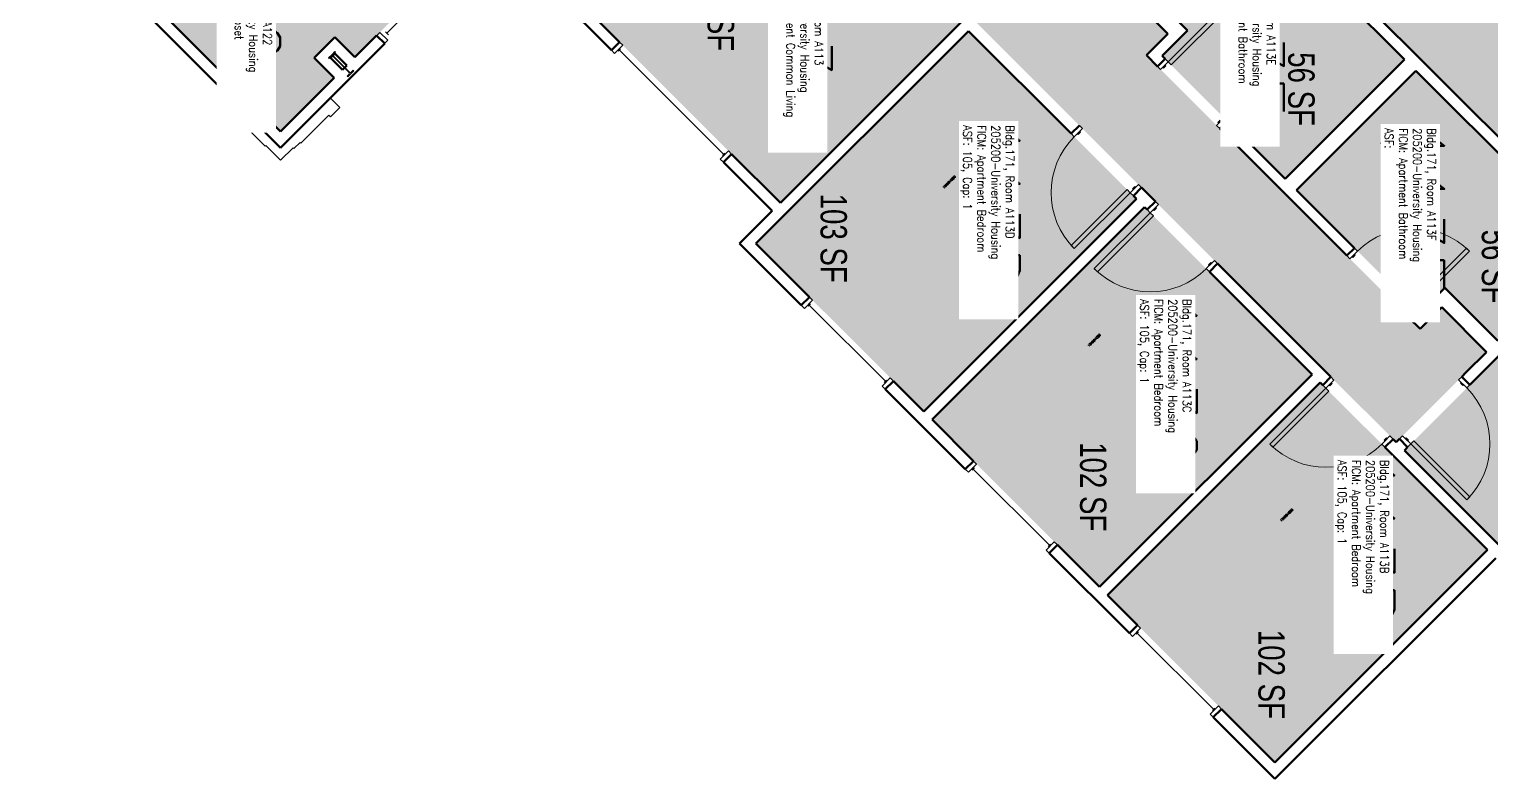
# Model space of a CAD drawing. Header units: inches. Extents: x 88 to 3257, y -489 to 2081.
# Drawn here: x 2000 to 2665, y 1172 to 1513 of the extents above; entities that cross this region are included whole.
import ezdxf
from ezdxf.enums import TextEntityAlignment as Align

# ---------------------------------------------------------------- set-up
doc = ezdxf.new("R2010")
doc.units = ezdxf.units.IN
doc.header["$LTSCALE"] = 48
doc.header["$MEASUREMENT"] = 0
for name, color, linetype in [('A-DOOR', 2, 'Continuous'), ('A-GLAZ', 1, 'Continuous'), ('A-IDEN-RNUM', 7, 'Continuous'), ('A-IDEN-SNUM', 4, 'Continuous'), ('A-IDEN-VNUM', 4, 'Continuous'), ('A-WALL', 5, 'Continuous'), ('AREA-TEXT', 3, 'Continuous'), ('Rooms-Category-Color', 7, 'Continuous'), ('Rooms-College-Color', 7, 'Continuous'), ('Rooms-Department-Color', 7, 'Continuous'), ('Rooms-Division-Color', 7, 'Continuous'), ('Rooms-Information', 7, 'Continuous')]:
    doc.layers.add(name, color=color, linetype=linetype)
doc.styles.add('AREA', font='arial.ttf', dxfattribs={"width": 0.75, "height": 12})
doc.styles.add('ROOMSNUMBER', font='txt.shx', dxfattribs={"height": 0.03})
doc.styles.add('ROOMVNUMBER', font='simplex.shx', dxfattribs={"width": 0.85})
pattern_1 = [(180, (2387.51437, 824.45906), (2e-14, -0.125), [])]

msp = doc.modelspace()

# ---------------------------------------------------------------- hatches: boundary and pattern name
h = msp.add_hatch()
h.set_pattern_fill('ANSI31', color=256, angle=135, style=0)
h.set_pattern_definition(pattern_1)
h.paths.add_polyline_path([(2566.04, 1471.76), (2524.51, 1513.29), (2531.02, 1519.8), (2572.56, 1478.27)], flags=9)
h = msp.add_hatch()
h.set_pattern_fill('ANSI31', color=256, angle=135, style=0)
h.set_pattern_definition(pattern_1)
h.paths.add_polyline_path([(2566.04, 1471.76), (2524.51, 1513.29), (2531.02, 1519.8), (2572.56, 1478.27)], flags=9)
at = {"layer": 'Rooms-Category-Color', "true_color": 0xadadad}
msp.add_hatch(color=253, dxfattribs=at).paths.add_polyline_path([(2825.64, 1314.18), (2822.11, 1310.65), (2545.79, 1586.97), (2528.11, 1569.3), (2469.9, 1627.51), (2487.57, 1645.19), (2362.75, 1770.01), (2309.57, 1770.01), (2293.9, 1754.29), (2241.16, 1807.03), (2325.87, 1891.74), (2551.65, 1665.96), (2569.33, 1683.63), (2627.54, 1625.42), (2613.58, 1611.46), (2609.87, 1607.74), (2722.04, 1495.57), (2800.71, 1574.23), (2844.38, 1530.56), (2767.88, 1454.06), (2846.2, 1375.75), (2846.9, 1375.04), (2844.74, 1372.87), (2864.54, 1353.07), (2825.73, 1314.27)])
at = {"layer": 'Rooms-Category-Color', "true_color": 0x728ef3}
for points in [[(2114.74, 1466.83), (2007.85, 1573.72), (2032.23, 1598.1), (2041.18, 1589.16), (2050.54, 1598.53), (2041.6, 1607.47), (2086.69, 1652.56), (2139.43, 1599.82), (2138.99, 1599.38), (2193.14, 1545.23), (2148.49, 1500.59), (2139.36, 1509.72), (2129.99, 1500.35), (2139.12, 1491.22)], [(2328.64, 1612.67), (2388.14, 1553.17), (2462.47, 1627.51), (2505.69, 1584.29), (2499.36, 1577.96), (2503.08, 1574.24), (2509.41, 1580.57), (2524.4, 1565.58), (2489.48, 1530.67), (2474.49, 1545.66), (2479.03, 1550.2), (2475.32, 1553.91), (2465.65, 1544.25), (2488.07, 1521.83), (2497.88, 1531.64), (2518.21, 1511.31), (2508.4, 1501.5), (2632.87, 1377.03), (2642.68, 1386.84), (2663.01, 1366.51), (2622, 1325.5), (2427.54, 1519.95), (2341.98, 1434.39), (2246.17, 1530.2)], [(2545.79, 1579.55), (2625.79, 1499.55), (2571.52, 1445.28), (2515.56, 1501.24), (2527.05, 1512.73), (2503.01, 1536.77)], [(2427.54, 1512.53), (2330.85, 1415.83), (2407.22, 1339.46), (2503.91, 1436.16)], [(2630.91, 1494.42), (2710.92, 1414.42), (2668.14, 1371.64), (2644.1, 1395.68), (2632.61, 1384.19), (2576.64, 1440.15)], [(2410.93, 1335.75), (2487.03, 1259.65), (2583.73, 1356.34), (2507.62, 1432.45)], [(2714.63, 1410.7), (2798.6, 1326.73), (2709.68, 1237.82), (2625.71, 1321.78)], [(2490.74, 1255.94), (2566.84, 1179.83), (2663.54, 1276.53), (2587.44, 1352.63)]]:
    msp.add_hatch(color=171, dxfattribs=at).paths.add_polyline_path(points)
at = {"layer": 'Rooms-College-Color', "true_color": 0xadadad}
for points in [[(2825.64, 1314.18), (2822.11, 1310.65), (2545.79, 1586.97), (2528.11, 1569.3), (2469.9, 1627.51), (2487.57, 1645.19), (2362.75, 1770.01), (2309.57, 1770.01), (2293.9, 1754.29), (2241.16, 1807.03), (2325.87, 1891.74), (2551.65, 1665.96), (2569.33, 1683.63), (2627.54, 1625.42), (2613.58, 1611.46), (2609.87, 1607.74), (2722.04, 1495.57), (2800.71, 1574.23), (2844.38, 1530.56), (2767.88, 1454.06), (2846.2, 1375.75), (2846.9, 1375.04), (2844.74, 1372.87), (2864.54, 1353.07), (2825.73, 1314.27)], [(2114.74, 1466.83), (2007.85, 1573.72), (2032.23, 1598.1), (2041.18, 1589.16), (2050.54, 1598.53), (2041.6, 1607.47), (2086.69, 1652.56), (2139.43, 1599.82), (2138.99, 1599.38), (2193.14, 1545.23), (2148.49, 1500.59), (2139.36, 1509.72), (2129.99, 1500.35), (2139.12, 1491.22)], [(2328.64, 1612.67), (2388.14, 1553.17), (2462.47, 1627.51), (2505.69, 1584.29), (2499.36, 1577.96), (2503.08, 1574.24), (2509.41, 1580.57), (2524.4, 1565.58), (2489.48, 1530.67), (2474.49, 1545.66), (2479.03, 1550.2), (2475.32, 1553.91), (2465.65, 1544.25), (2488.07, 1521.83), (2497.88, 1531.64), (2518.21, 1511.31), (2508.4, 1501.5), (2632.87, 1377.03), (2642.68, 1386.84), (2663.01, 1366.51), (2622, 1325.5), (2427.54, 1519.95), (2341.98, 1434.39), (2246.17, 1530.2)], [(2545.79, 1579.55), (2625.79, 1499.55), (2571.52, 1445.28), (2515.56, 1501.24), (2527.05, 1512.73), (2503.01, 1536.77)], [(2427.54, 1512.53), (2330.85, 1415.83), (2407.22, 1339.46), (2503.91, 1436.16)], [(2630.91, 1494.42), (2710.92, 1414.42), (2668.14, 1371.64), (2644.1, 1395.68), (2632.61, 1384.19), (2576.64, 1440.15)], [(2410.93, 1335.75), (2487.03, 1259.65), (2583.73, 1356.34), (2507.62, 1432.45)], [(2714.63, 1410.7), (2798.6, 1326.73), (2709.68, 1237.82), (2625.71, 1321.78)], [(2490.74, 1255.94), (2566.84, 1179.83), (2663.54, 1276.53), (2587.44, 1352.63)]]:
    msp.add_hatch(color=253, dxfattribs=at).paths.add_polyline_path(points)
at = {"layer": 'Rooms-Department-Color', "true_color": 0xacacac}
msp.add_hatch(color=253, dxfattribs=at).paths.add_polyline_path([(2825.64, 1314.18), (2822.11, 1310.65), (2545.79, 1586.97), (2528.11, 1569.3), (2469.9, 1627.51), (2487.57, 1645.19), (2362.75, 1770.01), (2309.57, 1770.01), (2293.9, 1754.29), (2241.16, 1807.03), (2325.87, 1891.74), (2551.65, 1665.96), (2569.33, 1683.63), (2627.54, 1625.42), (2613.58, 1611.46), (2609.87, 1607.74), (2722.04, 1495.57), (2800.71, 1574.23), (2844.38, 1530.56), (2767.88, 1454.06), (2846.2, 1375.75), (2846.9, 1375.04), (2844.74, 1372.87), (2864.54, 1353.07), (2825.73, 1314.27)])
at = {"layer": 'Rooms-Department-Color', "true_color": 0x604aed}
for points in [[(2114.74, 1466.83), (2007.85, 1573.72), (2032.23, 1598.1), (2041.18, 1589.16), (2050.54, 1598.53), (2041.6, 1607.47), (2086.69, 1652.56), (2139.43, 1599.82), (2138.99, 1599.38), (2193.14, 1545.23), (2148.49, 1500.59), (2139.36, 1509.72), (2129.99, 1500.35), (2139.12, 1491.22)], [(2328.64, 1612.67), (2388.14, 1553.17), (2462.47, 1627.51), (2505.69, 1584.29), (2499.36, 1577.96), (2503.08, 1574.24), (2509.41, 1580.57), (2524.4, 1565.58), (2489.48, 1530.67), (2474.49, 1545.66), (2479.03, 1550.2), (2475.32, 1553.91), (2465.65, 1544.25), (2488.07, 1521.83), (2497.88, 1531.64), (2518.21, 1511.31), (2508.4, 1501.5), (2632.87, 1377.03), (2642.68, 1386.84), (2663.01, 1366.51), (2622, 1325.5), (2427.54, 1519.95), (2341.98, 1434.39), (2246.17, 1530.2)], [(2545.79, 1579.55), (2625.79, 1499.55), (2571.52, 1445.28), (2515.56, 1501.24), (2527.05, 1512.73), (2503.01, 1536.77)], [(2427.54, 1512.53), (2330.85, 1415.83), (2407.22, 1339.46), (2503.91, 1436.16)], [(2630.91, 1494.42), (2710.92, 1414.42), (2668.14, 1371.64), (2644.1, 1395.68), (2632.61, 1384.19), (2576.64, 1440.15)], [(2410.93, 1335.75), (2487.03, 1259.65), (2583.73, 1356.34), (2507.62, 1432.45)], [(2714.63, 1410.7), (2798.6, 1326.73), (2709.68, 1237.82), (2625.71, 1321.78)], [(2490.74, 1255.94), (2566.84, 1179.83), (2663.54, 1276.53), (2587.44, 1352.63)]]:
    msp.add_hatch(color=173, dxfattribs=at).paths.add_polyline_path(points)
at = {"layer": 'Rooms-Division-Color', "true_color": 0xadadad}
msp.add_hatch(color=253, dxfattribs=at).paths.add_polyline_path([(2825.64, 1314.18), (2822.11, 1310.65), (2545.79, 1586.97), (2528.11, 1569.3), (2469.9, 1627.51), (2487.57, 1645.19), (2362.75, 1770.01), (2309.57, 1770.01), (2293.9, 1754.29), (2241.16, 1807.03), (2325.87, 1891.74), (2551.65, 1665.96), (2569.33, 1683.63), (2627.54, 1625.42), (2613.58, 1611.46), (2609.87, 1607.74), (2722.04, 1495.57), (2800.71, 1574.23), (2844.38, 1530.56), (2767.88, 1454.06), (2846.2, 1375.75), (2846.9, 1375.04), (2844.74, 1372.87), (2864.54, 1353.07), (2825.73, 1314.27)])
at = {"layer": 'Rooms-Division-Color', "true_color": 0x604aed}
for points in [[(2114.74, 1466.83), (2007.85, 1573.72), (2032.23, 1598.1), (2041.18, 1589.16), (2050.54, 1598.53), (2041.6, 1607.47), (2086.69, 1652.56), (2139.43, 1599.82), (2138.99, 1599.38), (2193.14, 1545.23), (2148.49, 1500.59), (2139.36, 1509.72), (2129.99, 1500.35), (2139.12, 1491.22)], [(2328.64, 1612.67), (2388.14, 1553.17), (2462.47, 1627.51), (2505.69, 1584.29), (2499.36, 1577.96), (2503.08, 1574.24), (2509.41, 1580.57), (2524.4, 1565.58), (2489.48, 1530.67), (2474.49, 1545.66), (2479.03, 1550.2), (2475.32, 1553.91), (2465.65, 1544.25), (2488.07, 1521.83), (2497.88, 1531.64), (2518.21, 1511.31), (2508.4, 1501.5), (2632.87, 1377.03), (2642.68, 1386.84), (2663.01, 1366.51), (2622, 1325.5), (2427.54, 1519.95), (2341.98, 1434.39), (2246.17, 1530.2)], [(2545.79, 1579.55), (2625.79, 1499.55), (2571.52, 1445.28), (2515.56, 1501.24), (2527.05, 1512.73), (2503.01, 1536.77)], [(2427.54, 1512.53), (2330.85, 1415.83), (2407.22, 1339.46), (2503.91, 1436.16)], [(2630.91, 1494.42), (2710.92, 1414.42), (2668.14, 1371.64), (2644.1, 1395.68), (2632.61, 1384.19), (2576.64, 1440.15)], [(2410.93, 1335.75), (2487.03, 1259.65), (2583.73, 1356.34), (2507.62, 1432.45)], [(2714.63, 1410.7), (2798.6, 1326.73), (2709.68, 1237.82), (2625.71, 1321.78)], [(2490.74, 1255.94), (2566.84, 1179.83), (2663.54, 1276.53), (2587.44, 1352.63)]]:
    msp.add_hatch(color=173, dxfattribs=at).paths.add_polyline_path(points)

# ---------------------------------------------------------------- linework, layer by layer
at = {"layer": 'A-DOOR'}
for p, q in [((2137.95, 1501.76), (2139.37, 1503.19)), ((2137.95, 1501.76), (2139.37, 1503.19)), ((2139.37, 1503.19), (2139.67, 1502.88)), ((2139.37, 1503.19), (2139.67, 1502.88)), ((2136.52, 1500.34), (2137.95, 1501.76)), ((2136.52, 1500.34), (2137.95, 1501.76)), ((2136.82, 1500.04), (2136.52, 1500.34)), ((2136.82, 1500.04), (2136.52, 1500.34)), ((2137.84, 1501.05), (2136.82, 1500.04)), ((2137.84, 1501.05), (2136.82, 1500.04)), ((2145.94, 1493.58), (2138.47, 1501.05)), ((2145.94, 1493.58), (2138.47, 1501.05)), ((2139.67, 1502.88), (2138.66, 1501.87)), ((2139.67, 1502.88), (2138.66, 1501.87)), ((2138.66, 1501.23), (2146.12, 1493.77)), ((2138.66, 1501.23), (2146.12, 1493.77)), ((2144.93, 1491.93), (2145.94, 1492.95)), ((2144.93, 1491.93), (2145.94, 1492.95)), ((2145.23, 1491.63), (2144.93, 1491.93)), ((2145.23, 1491.63), (2144.93, 1491.93)), ((2148.08, 1494.48), (2145.23, 1491.63)), ((2148.08, 1494.48), (2145.23, 1491.63)), ((2146.76, 1493.77), (2147.78, 1494.78)), ((2146.76, 1493.77), (2147.78, 1494.78)), ((2147.78, 1494.78), (2148.08, 1494.48)), ((2147.78, 1494.78), (2148.08, 1494.48))]:
    msp.add_line(p, q, dxfattribs=at)
at = {"layer": 'A-DOOR', "linetype": 'Continuous', "lineweight": 18}
for points in [[(2518.31, 1498.48), (2519.72, 1497.07), (2545.18, 1522.53), (2543.76, 1523.94)], [(2518.31, 1498.48), (2519.72, 1497.07), (2545.18, 1522.53), (2543.76, 1523.94)], [(2514.86, 1495.04), (2513.45, 1496.45), (2516.89, 1499.9), (2518.31, 1498.48)], [(2514.86, 1495.04), (2513.45, 1496.45), (2516.89, 1499.9), (2518.31, 1498.48)], [(2515.83, 1496.01), (2516.19, 1495.66), (2517.25, 1496.72), (2516.89, 1497.07)], [(2515.83, 1496.01), (2516.19, 1495.66), (2517.25, 1496.72), (2516.89, 1497.07)], [(2540.32, 1469.58), (2541.73, 1468.17), (2545.18, 1471.61), (2543.76, 1473.03)], [(2540.32, 1469.58), (2541.73, 1468.17), (2545.18, 1471.61), (2543.76, 1473.03)], [(2541.29, 1470.55), (2540.94, 1470.91), (2542, 1471.97), (2542.35, 1471.61)], [(2541.29, 1470.55), (2540.94, 1470.91), (2542, 1471.97), (2542.35, 1471.61)], [(2479.34, 1468.16), (2477.93, 1469.57), (2474.21, 1465.86), (2475.63, 1464.44)], [(2479.34, 1468.16), (2477.93, 1469.57), (2474.21, 1465.86), (2475.63, 1464.44)], [(2478.1, 1466.92), (2478.46, 1466.57), (2477.4, 1465.5), (2477.04, 1465.86)], [(2478.1, 1466.92), (2478.46, 1466.57), (2477.4, 1465.5), (2477.04, 1465.86)], [(2501.08, 1438.99), (2499.67, 1440.4), (2474.21, 1414.95), (2475.63, 1413.53)], [(2501.08, 1438.99), (2499.67, 1440.4), (2474.21, 1414.95), (2475.63, 1413.53)], [(2504.8, 1442.7), (2506.21, 1441.29), (2502.5, 1437.57), (2501.08, 1438.99)], [(2504.8, 1442.7), (2506.21, 1441.29), (2502.5, 1437.57), (2501.08, 1438.99)], [(2503.56, 1441.46), (2503.21, 1441.82), (2502.14, 1440.76), (2502.5, 1440.4)], [(2503.56, 1441.46), (2503.21, 1441.82), (2502.14, 1440.76), (2502.5, 1440.4)], [(2510.19, 1429.88), (2511.6, 1428.47), (2486.15, 1403.01), (2484.73, 1404.43)], [(2510.19, 1429.88), (2511.6, 1428.47), (2486.15, 1403.01), (2484.73, 1404.43)], [(2513.9, 1433.6), (2512.49, 1435.01), (2508.77, 1431.3), (2510.19, 1429.88)], [(2513.9, 1433.6), (2512.49, 1435.01), (2508.77, 1431.3), (2510.19, 1429.88)], [(2512.66, 1432.36), (2513.02, 1432.01), (2511.96, 1430.94), (2511.6, 1431.3)], [(2512.66, 1432.36), (2513.02, 1432.01), (2511.96, 1430.94), (2511.6, 1431.3)], [(2600.95, 1408.95), (2599.54, 1410.36), (2602.98, 1413.81), (2604.4, 1412.39)], [(2600.95, 1408.95), (2599.54, 1410.36), (2602.98, 1413.81), (2604.4, 1412.39)], [(2601.92, 1409.92), (2602.28, 1409.57), (2603.34, 1410.63), (2602.98, 1410.98)], [(2601.92, 1409.92), (2602.28, 1409.57), (2603.34, 1410.63), (2602.98, 1410.98)], [(2629.85, 1386.94), (2628.44, 1388.35), (2653.9, 1413.81), (2655.31, 1412.39)], [(2629.85, 1386.94), (2628.44, 1388.35), (2653.9, 1413.81), (2655.31, 1412.39)], [(2539.36, 1408.14), (2540.77, 1406.73), (2537.06, 1403.01), (2535.64, 1404.43)], [(2539.36, 1408.14), (2540.77, 1406.73), (2537.06, 1403.01), (2535.64, 1404.43)], [(2538.12, 1406.9), (2537.77, 1407.26), (2536.7, 1406.2), (2537.06, 1405.84)], [(2538.12, 1406.9), (2537.77, 1407.26), (2536.7, 1406.2), (2537.06, 1405.84)], [(2626.41, 1383.49), (2627.82, 1382.08), (2631.27, 1385.52), (2629.85, 1386.94)], [(2626.41, 1383.49), (2627.82, 1382.08), (2631.27, 1385.52), (2629.85, 1386.94)], [(2627.38, 1384.46), (2627.03, 1384.82), (2628.09, 1385.88), (2628.44, 1385.52)], [(2627.38, 1384.46), (2627.03, 1384.82), (2628.09, 1385.88), (2628.44, 1385.52)], [(2590, 1350.07), (2591.42, 1348.66), (2565.96, 1323.2), (2564.55, 1324.61)], [(2590, 1350.07), (2591.42, 1348.66), (2565.96, 1323.2), (2564.55, 1324.61)], [(2593.71, 1353.78), (2592.3, 1355.2), (2588.59, 1351.48), (2590, 1350.07)], [(2593.71, 1353.78), (2592.3, 1355.2), (2588.59, 1351.48), (2590, 1350.07)], [(2592.48, 1352.54), (2592.83, 1352.19), (2591.77, 1351.13), (2591.42, 1351.48)], [(2592.48, 1352.54), (2592.83, 1352.19), (2591.77, 1351.13), (2591.42, 1351.48)], [(2650.37, 1353.87), (2651.78, 1355.28), (2655.5, 1351.57), (2654.08, 1350.16)], [(2650.37, 1353.87), (2651.78, 1355.28), (2655.5, 1351.57), (2654.08, 1350.16)], [(2651.61, 1352.63), (2651.25, 1352.28), (2652.32, 1351.22), (2652.67, 1351.57)], [(2651.61, 1352.63), (2651.25, 1352.28), (2652.32, 1351.22), (2652.67, 1351.57)], [(2619.17, 1328.33), (2620.58, 1326.91), (2616.87, 1323.2), (2615.46, 1324.61)], [(2619.17, 1328.33), (2620.58, 1326.91), (2616.87, 1323.2), (2615.46, 1324.61)], [(2617.93, 1327.09), (2617.58, 1327.44), (2616.52, 1326.38), (2616.87, 1326.03)], [(2617.93, 1327.09), (2617.58, 1327.44), (2616.52, 1326.38), (2616.87, 1326.03)], [(2624.91, 1328.41), (2623.5, 1327), (2627.21, 1323.29), (2628.63, 1324.7)], [(2624.91, 1328.41), (2623.5, 1327), (2627.21, 1323.29), (2628.63, 1324.7)], [(2626.15, 1327.18), (2626.51, 1327.53), (2627.57, 1326.47), (2627.21, 1326.11)], [(2626.15, 1327.18), (2626.51, 1327.53), (2627.57, 1326.47), (2627.21, 1326.11)], [(2628.63, 1324.7), (2630.04, 1326.11), (2655.5, 1300.66), (2654.08, 1299.24)], [(2628.63, 1324.7), (2630.04, 1326.11), (2655.5, 1300.66), (2654.08, 1299.24)]]:
    msp.add_lwpolyline(points, close=True, dxfattribs=at)
for centre, start, end in [((2518.31, 1498.48), 315, 45), ((2518.31, 1498.48), 315, 45), ((2501.08, 1438.99), 135, 225), ((2501.08, 1438.99), 135, 225)]:
    msp.add_arc(centre, 36, start, end, dxfattribs=at)
at = {"layer": 'A-DOOR'}
for centre, start, end in [((2138.16, 1500.73), 45, 135), ((2138.16, 1500.73), 45, 135), ((2138.98, 1501.55), 135, 225), ((2138.98, 1501.55), 135, 225), ((2145.62, 1493.26), 315, 45), ((2145.62, 1493.26), 315, 45), ((2146.44, 1494.08), 225, 315), ((2146.44, 1494.08), 225, 315)]:
    msp.add_arc(centre, 0.45, start, end, dxfattribs=at)
at = {"layer": 'A-DOOR', "linetype": 'Continuous', "lineweight": 18, "extrusion": (0, 0, -1)}
for centre, start, end in [((-2629.85, 1386.94), 45, 135), ((-2629.85, 1386.94), 45, 135), ((-2510.19, 1429.88), 225, 315), ((-2510.19, 1429.88), 225, 315), ((-2628.63, 1324.7), 135, 225), ((-2628.63, 1324.7), 135, 225), ((-2590, 1350.07), 225, 315), ((-2590, 1350.07), 225, 315)]:
    msp.add_arc(centre, 36, start, end, dxfattribs=at)
at = {"layer": 'A-GLAZ', "linetype": 'Continuous', "lineweight": 25}
for p, q in [((2174.4, 1522.78), (2163.09, 1511.47)), ((2174.4, 1522.78), (2163.09, 1511.47)), ((2159.9, 1511.82), (2158.49, 1510.41)), ((2159.9, 1511.82), (2158.49, 1510.41)), ((2158.49, 1510.41), (2162.03, 1506.87)), ((2158.49, 1510.41), (2162.03, 1506.87)), ((2163.44, 1508.29), (2159.9, 1511.82)), ((2163.44, 1508.29), (2159.9, 1511.82)), ((2160.96, 1510.76), (2162.38, 1509.35)), ((2160.96, 1510.76), (2162.38, 1509.35)), ((2163.79, 1510.76), (2162.38, 1512.17)), ((2163.79, 1510.76), (2162.38, 1512.17)), ((2162.03, 1506.87), (2163.44, 1508.29)), ((2162.03, 1506.87), (2163.44, 1508.29)), ((2269.32, 1504.4), (2268.26, 1503.34)), ((2269.32, 1504.4), (2268.26, 1503.34)), ((2268.79, 1503.87), (2316.17, 1456.5)), ((2268.79, 1503.87), (2316.17, 1456.5)), ((2316.7, 1457.03), (2315.64, 1455.96)), ((2316.7, 1457.03), (2315.64, 1455.96)), ((2355.62, 1388.41), (2354.56, 1387.35)), ((2355.62, 1388.41), (2354.56, 1387.35)), ((2355.09, 1387.88), (2389.74, 1353.23)), ((2355.09, 1387.88), (2389.74, 1353.23)), ((2390.27, 1353.76), (2389.21, 1352.7)), ((2390.27, 1353.76), (2389.21, 1352.7)), ((2430.2, 1313.83), (2429.14, 1312.77)), ((2430.2, 1313.83), (2429.14, 1312.77)), ((2429.67, 1313.3), (2464.31, 1278.65)), ((2429.67, 1313.3), (2464.31, 1278.65)), ((2464.84, 1279.18), (2463.78, 1278.12)), ((2464.84, 1279.18), (2463.78, 1278.12)), ((2504.81, 1239.21), (2503.75, 1238.15)), ((2504.81, 1239.21), (2503.75, 1238.15)), ((2504.28, 1238.68), (2538.93, 1204.03)), ((2504.28, 1238.68), (2538.93, 1204.03)), ((2539.46, 1204.56), (2538.4, 1203.5)), ((2539.46, 1204.56), (2538.4, 1203.5))]:
    msp.add_line(p, q, dxfattribs=at)
for points in [[(2266.58, 1502.37), (2265.17, 1503.78), (2268.88, 1507.5), (2270.3, 1506.08)], [(2266.58, 1502.37), (2265.17, 1503.78), (2268.88, 1507.5), (2270.3, 1506.08)], [(2314.67, 1454.29), (2316.08, 1452.87), (2319.79, 1456.58), (2318.38, 1458)], [(2314.67, 1454.29), (2316.08, 1452.87), (2319.79, 1456.58), (2318.38, 1458)], [(2352.88, 1386.38), (2351.46, 1387.79), (2355.18, 1391.5), (2356.59, 1390.09)], [(2352.88, 1386.38), (2351.46, 1387.79), (2355.18, 1391.5), (2356.59, 1390.09)], [(2388.23, 1351.02), (2389.65, 1349.61), (2393.36, 1353.32), (2391.95, 1354.73)], [(2388.23, 1351.02), (2389.65, 1349.61), (2393.36, 1353.32), (2391.95, 1354.73)], [(2427.46, 1311.8), (2426.04, 1313.21), (2429.75, 1316.92), (2431.17, 1315.51)], [(2427.46, 1311.8), (2426.04, 1313.21), (2429.75, 1316.92), (2431.17, 1315.51)], [(2462.81, 1276.44), (2464.23, 1275.03), (2467.94, 1278.74), (2466.52, 1280.15)], [(2462.81, 1276.44), (2464.23, 1275.03), (2467.94, 1278.74), (2466.52, 1280.15)], [(2502.07, 1237.18), (2500.66, 1238.59), (2504.37, 1242.31), (2505.79, 1240.89)], [(2502.07, 1237.18), (2500.66, 1238.59), (2504.37, 1242.31), (2505.79, 1240.89)], [(2537.43, 1201.82), (2538.84, 1200.41), (2542.56, 1204.12), (2541.14, 1205.54)], [(2537.43, 1201.82), (2538.84, 1200.41), (2542.56, 1204.12), (2541.14, 1205.54)]]:
    msp.add_lwpolyline(points, close=True, dxfattribs=at)
at = {"layer": 'A-WALL', "linetype": 'Continuous', "lineweight": 50}
for p, q in [((2715.07, 1417.69), (2545.79, 1586.97)), ((2715.07, 1417.69), (2545.79, 1586.97)), ((2545.79, 1579.55), (2625.79, 1499.55)), ((2545.79, 1579.55), (2625.79, 1499.55)), ((2000.43, 1573.72), (2114.74, 1459.41)), ((2000.43, 1573.72), (2114.74, 1459.41)), ((2114.74, 1466.83), (2007.85, 1573.72)), ((2114.74, 1466.83), (2007.85, 1573.72)), ((2527.05, 1512.73), (2503.01, 1536.77)), ((2527.05, 1512.73), (2503.01, 1536.77)), ((2238.75, 1530.2), (2265.17, 1503.78)), ((2238.75, 1530.2), (2265.17, 1503.78)), ((2268.88, 1507.5), (2246.17, 1530.2)), ((2268.88, 1507.5), (2246.17, 1530.2)), ((2497.88, 1531.64), (2518.21, 1511.31)), ((2497.88, 1531.64), (2518.21, 1511.31)), ((2427.54, 1519.95), (2341.98, 1434.39)), ((2427.54, 1519.95), (2341.98, 1434.39)), ((2139.36, 1509.72), (2129.99, 1500.35)), ((2139.36, 1509.72), (2129.99, 1500.35)), ((2148.49, 1500.59), (2139.36, 1509.72)), ((2148.49, 1500.59), (2139.36, 1509.72)), ((2158.4, 1510.5), (2148.49, 1500.59)), ((2158.4, 1510.5), (2148.49, 1500.59)), ((2162.11, 1506.78), (2158.4, 1510.5)), ((2162.11, 1506.78), (2158.4, 1510.5)), ((2330.85, 1415.83), (2427.54, 1512.53)), ((2330.85, 1415.83), (2427.54, 1512.53)), ((2427.54, 1512.53), (2474.21, 1465.86)), ((2427.54, 1512.53), (2474.21, 1465.86)), ((2518.21, 1511.31), (2508.4, 1501.5)), ((2518.21, 1511.31), (2508.4, 1501.5)), ((2515.56, 1501.24), (2527.05, 1512.73)), ((2515.56, 1501.24), (2527.05, 1512.73)), ((2114.74, 1459.41), (2162.11, 1506.78)), ((2114.74, 1459.41), (2162.11, 1506.78)), ((2265.17, 1503.78), (2268.88, 1507.5)), ((2265.17, 1503.78), (2268.88, 1507.5)), ((2129.99, 1500.35), (2139.12, 1491.22)), ((2129.99, 1500.35), (2139.12, 1491.22)), ((2137.42, 1500.35), (2139.36, 1502.29)), ((2137.42, 1500.35), (2139.36, 1502.29)), ((2142.83, 1494.93), (2137.42, 1500.35)), ((2142.83, 1494.93), (2137.42, 1500.35)), ((2139.36, 1502.29), (2144.78, 1496.87)), ((2139.36, 1502.29), (2144.78, 1496.87)), ((2144.78, 1496.87), (2142.83, 1494.93)), ((2144.78, 1496.87), (2142.83, 1494.93)), ((2508.4, 1501.5), (2513.45, 1496.45)), ((2508.4, 1501.5), (2513.45, 1496.45)), ((2513.45, 1496.45), (2516.89, 1499.9)), ((2513.45, 1496.45), (2516.89, 1499.9)), ((2516.89, 1499.9), (2515.56, 1501.24)), ((2516.89, 1499.9), (2515.56, 1501.24)), ((2625.79, 1499.55), (2571.52, 1445.28)), ((2625.79, 1499.55), (2571.52, 1445.28)), ((2139.12, 1491.22), (2114.74, 1466.83)), ((2139.12, 1491.22), (2114.74, 1466.83)), ((2576.64, 1440.15), (2630.91, 1494.42)), ((2576.64, 1440.15), (2630.91, 1494.42)), ((2630.91, 1494.42), (2710.92, 1414.42)), ((2630.91, 1494.42), (2710.92, 1414.42)), ((2545.18, 1471.61), (2541.73, 1468.17)), ((2545.18, 1471.61), (2541.73, 1468.17)), ((2571.52, 1445.28), (2545.18, 1471.61)), ((2571.52, 1445.28), (2545.18, 1471.61)), ((2474.21, 1465.86), (2477.93, 1469.57)), ((2474.21, 1465.86), (2477.93, 1469.57)), ((2541.73, 1468.17), (2599.54, 1410.36)), ((2541.73, 1468.17), (2599.54, 1410.36)), ((2319.79, 1456.58), (2316.08, 1452.87)), ((2319.79, 1456.58), (2316.08, 1452.87)), ((2341.98, 1434.39), (2319.79, 1456.58)), ((2341.98, 1434.39), (2319.79, 1456.58)), ((2316.08, 1452.87), (2338.27, 1430.68)), ((2316.08, 1452.87), (2338.27, 1430.68)), ((2506.21, 1441.29), (2502.5, 1437.57)), ((2506.21, 1441.29), (2502.5, 1437.57)), ((2502.5, 1437.57), (2503.91, 1436.16)), ((2502.5, 1437.57), (2503.91, 1436.16)), ((2512.49, 1435.01), (2506.21, 1441.29)), ((2512.49, 1435.01), (2506.21, 1441.29)), ((2602.98, 1413.81), (2576.64, 1440.15)), ((2602.98, 1413.81), (2576.64, 1440.15)), ((2338.27, 1430.68), (2323.42, 1415.83)), ((2338.27, 1430.68), (2323.42, 1415.83)), ((2503.91, 1436.16), (2407.22, 1339.46)), ((2503.91, 1436.16), (2407.22, 1339.46)), ((2410.93, 1335.75), (2507.62, 1432.45)), ((2410.93, 1335.75), (2507.62, 1432.45)), ((2507.62, 1432.45), (2508.77, 1431.3)), ((2507.62, 1432.45), (2508.77, 1431.3)), ((2508.77, 1431.3), (2512.49, 1435.01)), ((2508.77, 1431.3), (2512.49, 1435.01)), ((2323.42, 1415.83), (2351.46, 1387.79)), ((2323.42, 1415.83), (2351.46, 1387.79)), ((2355.18, 1391.5), (2330.85, 1415.83)), ((2355.18, 1391.5), (2330.85, 1415.83)), ((2599.54, 1410.36), (2602.98, 1413.81)), ((2599.54, 1410.36), (2602.98, 1413.81)), ((2657.35, 1353.43), (2714.63, 1410.7)), ((2657.35, 1353.43), (2714.63, 1410.7)), ((2540.77, 1406.73), (2537.06, 1403.01)), ((2540.77, 1406.73), (2537.06, 1403.01)), ((2592.3, 1355.2), (2540.77, 1406.73)), ((2592.3, 1355.2), (2540.77, 1406.73)), ((2537.06, 1403.01), (2583.73, 1356.34)), ((2537.06, 1403.01), (2583.73, 1356.34)), ((2351.46, 1387.79), (2355.18, 1391.5)), ((2351.46, 1387.79), (2355.18, 1391.5)), ((2644.1, 1395.68), (2632.61, 1384.19)), ((2644.1, 1395.68), (2632.61, 1384.19)), ((2668.14, 1371.64), (2644.1, 1395.68)), ((2668.14, 1371.64), (2644.1, 1395.68)), ((2631.27, 1385.52), (2627.82, 1382.08)), ((2631.27, 1385.52), (2627.82, 1382.08)), ((2632.61, 1384.19), (2631.27, 1385.52)), ((2632.61, 1384.19), (2631.27, 1385.52)), ((2632.87, 1377.03), (2642.68, 1386.84)), ((2632.87, 1377.03), (2642.68, 1386.84)), ((2642.68, 1386.84), (2663.01, 1366.51)), ((2642.68, 1386.84), (2663.01, 1366.51)), ((2627.82, 1382.08), (2632.87, 1377.03)), ((2627.82, 1382.08), (2632.87, 1377.03)), ((2663.01, 1366.51), (2653.64, 1357.14)), ((2663.01, 1366.51), (2653.64, 1357.14)), ((2653.64, 1357.14), (2651.78, 1355.28)), ((2653.64, 1357.14), (2651.78, 1355.28)), ((2393.36, 1353.32), (2389.65, 1349.61)), ((2393.36, 1353.32), (2389.65, 1349.61)), ((2407.22, 1339.46), (2393.36, 1353.32)), ((2407.22, 1339.46), (2393.36, 1353.32)), ((2583.73, 1356.34), (2487.03, 1259.65)), ((2583.73, 1356.34), (2487.03, 1259.65)), ((2490.74, 1255.94), (2587.44, 1352.63)), ((2490.74, 1255.94), (2587.44, 1352.63)), ((2587.44, 1352.63), (2588.59, 1351.48)), ((2587.44, 1352.63), (2588.59, 1351.48)), ((2588.59, 1351.48), (2592.3, 1355.2)), ((2588.59, 1351.48), (2592.3, 1355.2)), ((2651.78, 1355.28), (2655.5, 1351.57)), ((2651.78, 1355.28), (2655.5, 1351.57)), ((2655.5, 1351.57), (2657.35, 1353.43)), ((2655.5, 1351.57), (2657.35, 1353.43)), ((2389.65, 1349.61), (2426.04, 1313.21)), ((2389.65, 1349.61), (2426.04, 1313.21)), ((2429.75, 1316.92), (2410.93, 1335.75)), ((2429.75, 1316.92), (2410.93, 1335.75)), ((2620.58, 1326.91), (2616.87, 1323.2)), ((2620.58, 1326.91), (2616.87, 1323.2)), ((2622, 1325.5), (2620.58, 1326.91)), ((2622, 1325.5), (2620.58, 1326.91)), ((2623.5, 1327), (2622, 1325.5)), ((2623.5, 1327), (2622, 1325.5)), ((2627.21, 1323.29), (2623.5, 1327)), ((2627.21, 1323.29), (2623.5, 1327)), ((2426.04, 1313.21), (2429.75, 1316.92)), ((2426.04, 1313.21), (2429.75, 1316.92)), ((2616.87, 1323.2), (2663.54, 1276.53)), ((2616.87, 1323.2), (2663.54, 1276.53)), ((2625.71, 1321.78), (2627.21, 1323.29)), ((2625.71, 1321.78), (2627.21, 1323.29)), ((2670.52, 1276.97), (2625.71, 1321.78)), ((2670.52, 1276.97), (2625.71, 1321.78)), ((2467.94, 1278.74), (2464.23, 1275.03)), ((2467.94, 1278.74), (2464.23, 1275.03)), ((2487.03, 1259.65), (2467.94, 1278.74)), ((2487.03, 1259.65), (2467.94, 1278.74)), ((2464.23, 1275.03), (2500.66, 1238.59)), ((2464.23, 1275.03), (2500.66, 1238.59)), ((2663.54, 1276.53), (2566.84, 1179.83)), ((2663.54, 1276.53), (2566.84, 1179.83)), ((2566.84, 1172.41), (2667.25, 1272.82)), ((2566.84, 1172.41), (2667.25, 1272.82)), ((2504.37, 1242.31), (2490.74, 1255.94)), ((2504.37, 1242.31), (2490.74, 1255.94)), ((2500.66, 1238.59), (2504.37, 1242.31)), ((2500.66, 1238.59), (2504.37, 1242.31)), ((2542.56, 1204.12), (2538.84, 1200.41)), ((2542.56, 1204.12), (2538.84, 1200.41)), ((2566.84, 1179.83), (2542.56, 1204.12)), ((2566.84, 1179.83), (2542.56, 1204.12)), ((2538.84, 1200.41), (2566.84, 1172.41)), ((2538.84, 1200.41), (2566.84, 1172.41))]:
    msp.add_line(p, q, dxfattribs=at)
at = {"layer": 'A-WALL'}
for p, q in [((2096.88, 1477.27), (2094.05, 1474.44)), ((2096.88, 1477.27), (2094.05, 1474.44)), ((2114.74, 1459.41), (2096.88, 1477.27)), ((2114.74, 1459.41), (2096.88, 1477.27)), ((2137.37, 1482.04), (2114.74, 1459.41)), ((2137.37, 1482.04), (2114.74, 1459.41)), ((2141.61, 1477.79), (2137.37, 1482.04)), ((2141.61, 1477.79), (2137.37, 1482.04)), ((2137.37, 1473.55), (2141.61, 1477.79)), ((2137.37, 1473.55), (2141.61, 1477.79)), ((2094.05, 1474.44), (2099.71, 1468.78)), ((2094.05, 1474.44), (2099.71, 1468.78)), ((2123.93, 1461.53), (2136.66, 1474.26)), ((2123.93, 1461.53), (2136.66, 1474.26)), ((2136.66, 1474.26), (2137.37, 1473.55)), ((2136.66, 1474.26), (2137.37, 1473.55)), ((2099.71, 1468.78), (2099.36, 1468.43)), ((2099.71, 1468.78), (2099.36, 1468.43)), ((2099.36, 1468.43), (2107.67, 1460.12)), ((2099.36, 1468.43), (2107.67, 1460.12)), ((2107.67, 1460.12), (2108.02, 1460.47)), ((2107.67, 1460.12), (2108.02, 1460.47)), ((2108.02, 1460.47), (2114.74, 1453.75)), ((2108.02, 1460.47), (2114.74, 1453.75)), ((2114.74, 1453.75), (2120.4, 1459.41)), ((2114.74, 1453.75), (2120.4, 1459.41)), ((2120.4, 1459.41), (2120.75, 1459.06)), ((2120.4, 1459.41), (2120.75, 1459.06)), ((2120.75, 1459.06), (2123.58, 1461.88)), ((2120.75, 1459.06), (2123.58, 1461.88)), ((2123.58, 1461.88), (2123.93, 1461.53)), ((2123.58, 1461.88), (2123.93, 1461.53))]:
    msp.add_line(p, q, dxfattribs=at)

# ---------------------------------------------------------------- texts
at = {"layer": 'A-IDEN-RNUM', "style": 'ROOMSNUMBER', "width": 0.85}
for s, p in [('0113-F0', (2617.96, 1463.24)), ('0113-D0', (2419.1, 1443.44)), ('0113-C0', (2485.07, 1371.51)), ('0113-B0', (2572.56, 1291.99))]:
    msp.add_text(s, height=1, rotation=44.76225, dxfattribs=at).set_placement(p, align=Align.CENTER)
at = {"layer": 'A-IDEN-SNUM', "style": 'ROOMSNUMBER', "width": 0.85}
for s, p in [('1710A113F0', (2617.96, 1463.24)), ('1710A113D0', (2419.1, 1443.44)), ('1710A113C0', (2485.07, 1371.51)), ('1710A113B0', (2572.56, 1291.99))]:
    msp.add_text(s, height=1, rotation=44.76225, dxfattribs=at).set_placement(p, align=Align.CENTER)
at = {"layer": 'A-IDEN-VNUM', "style": 'ROOMVNUMBER', "width": 0.85}
for s, p in [('122', (2101.05, 1527.34)), ('113', (2351.8, 1520.36)), ('113E', (2557.44, 1512.78)), ('113D', (2437.36, 1433.61)), ('113F', (2630.35, 1432.83)), ('113C', (2517.84, 1353.98)), ('113B', (2607.69, 1281.38))]:
    msp.add_text(s, height=27, rotation=270, dxfattribs=at).set_placement(p, align=Align.MIDDLE_CENTER)
at = {"layer": 'AREA-TEXT', "style": 'AREA', "width": 0.75}
for s, p in [('249 SF', (2314.88, 1523.64)), ('56 SF', (2578.89, 1486.12)), ('103 SF', (2366.23, 1418.29)), ('56 SF', (2666.92, 1405.4)), ('102 SF', (2484.23, 1305.23)), ('102 SF', (2565.34, 1219.88))]:
    msp.add_text(s, height=12, rotation=270, dxfattribs=at).set_placement(p, align=Align.MIDDLE_CENTER)

# ---------------------------------------------------------------- next in the draw order: texts
at = {"layer": 'Rooms-Information', "char_height": 3.8571, "width": 86.4, "attachment_point": 7, "rotation": 270, "style": 'ROOMVNUMBER', "bg_fill": 3, "box_fill_scale": 1.5, "bg_fill_color": 256, "bg_fill_true_color": 13158600, "bg_fill_transparency": 0}
for s, insert in [('Bldg.171, Room A122^M^J205200-University Housing^M^JFICM: Storage Closet^M^JASF: 114', (2087.55, 1554.66)), ('Bldg.171, Room A113E^M^J205200-University Housing^M^JFICM: Apartment Bathroom^M^JASF: ', (2543.94, 1548.29)), ('Bldg.171, Room A113^M^J205200-University Housing^M^JFICM: Apartment Common Living^M^JASF: 420', (2338.3, 1545.5)), ('Bldg.171, Room A113D^M^J205200-University Housing^M^JFICM: Apartment Bedroom^M^JASF: 105, Cap: 1', (2423.86, 1469.68)), ('Bldg.171, Room A113F^M^J205200-University Housing^M^JFICM: Apartment Bathroom^M^JASF: ', (2616.85, 1468.35)), ('Bldg.171, Room A113C^M^J205200-University Housing^M^JFICM: Apartment Bedroom^M^JASF: 105, Cap: 1', (2504.34, 1390.59)), ('Bldg.171, Room A113B^M^J205200-University Housing^M^JFICM: Apartment Bedroom^M^JASF: 105, Cap: 1', (2594.19, 1317.44))]:
    msp.add_mtext(s, dxfattribs=dict(at, insert=insert))

doc.saveas('drawing.dxf')
